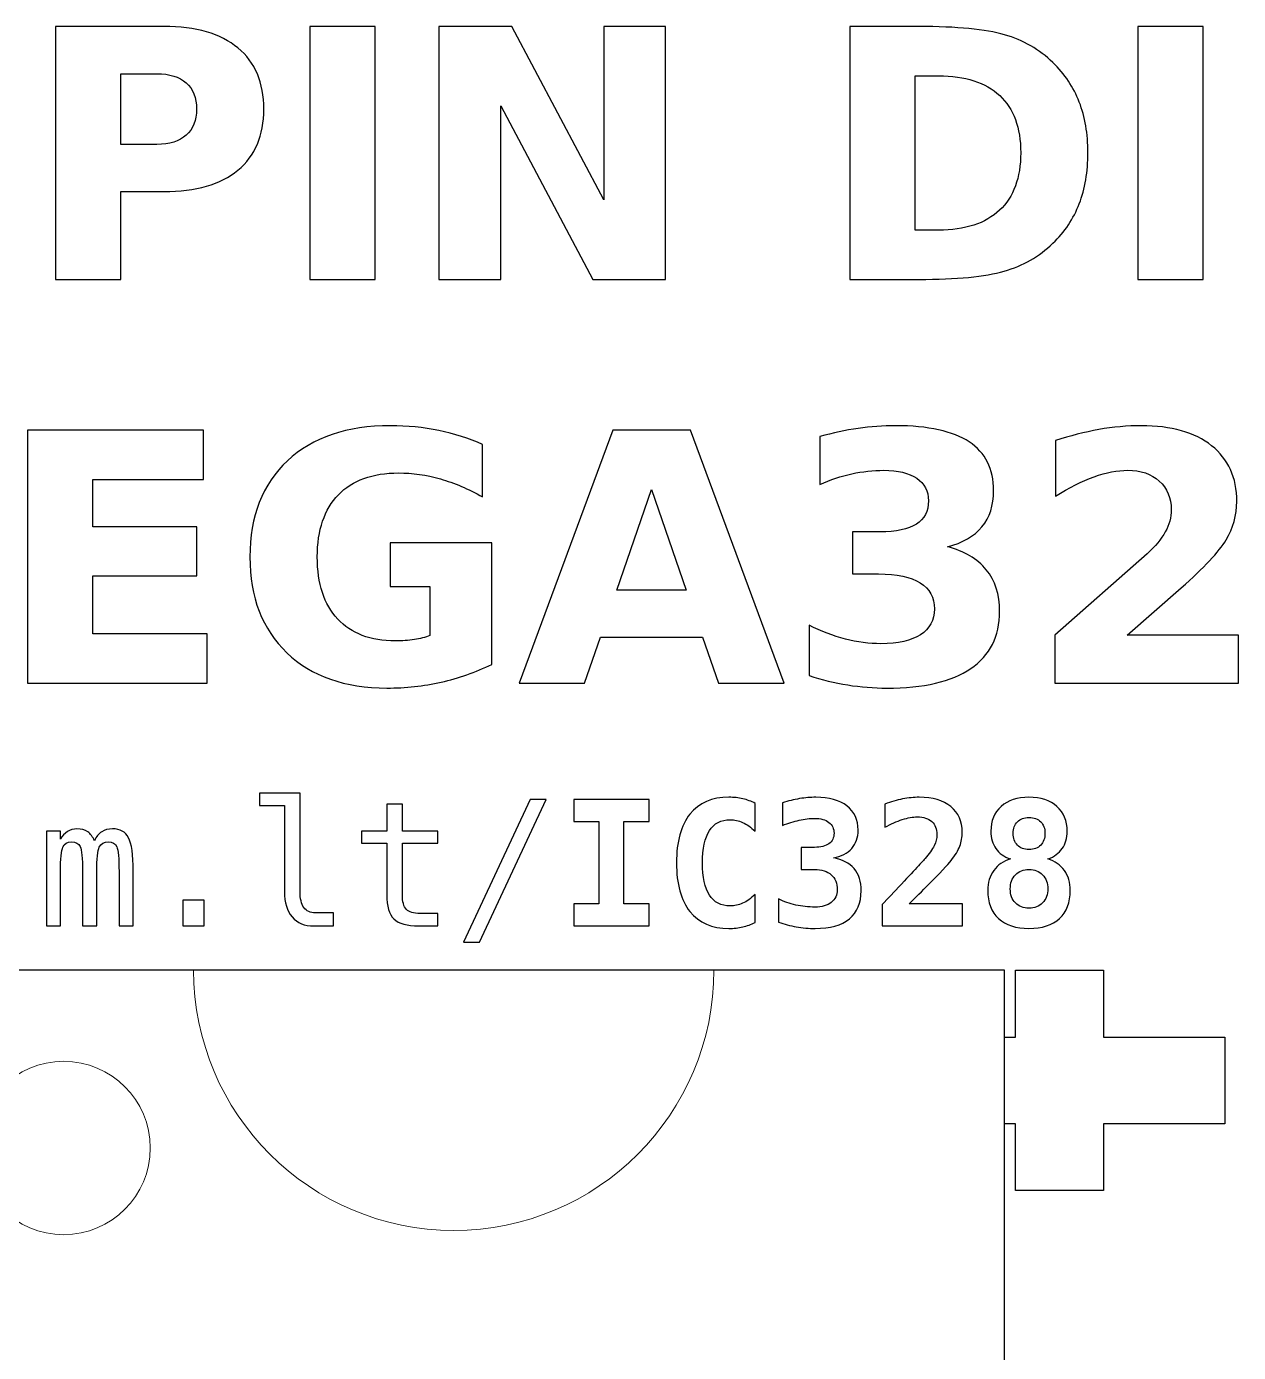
# Model space of a CAD drawing. Header units: centimetres. Extents: x -12.19 to -8.67, y -16.58 to -12.59.
# Drawn here: x -10.746 to -10.048, y -13.356 to -12.591 of the extents above; entities that cross this region are included whole.
import ezdxf

# ---------------------------------------------------------------- set-up
doc = ezdxf.new("R2010")
doc.units = ezdxf.units.CM
doc.header["$MEASUREMENT"] = 0
doc.layers.add('Layer 1', color=7, linetype='Continuous')

msp = doc.modelspace()

# ---------------------------------------------------------------- linework, layer by layer
at = {"layer": 'Layer 1', "color": 250, "lineweight": 9}
msp.add_ellipse((-10.725, -13.2379), major_axis=(0.05, 0), ratio=0.9998, dxfattribs=at)
at = {"layer": 'Layer 1', "color": 250}
for points, knots in [([(-10.72957, -12.59131), (-10.72957, -12.59131), (-10.66717, -12.59131), (-10.66717, -12.59131), (-10.66717, -12.59131), (-10.64861, -12.59131), (-10.63437, -12.59544), (-10.62444, -12.60368), (-10.62444, -12.60368), (-10.61451, -12.61191), (-10.60954, -12.62364), (-10.60954, -12.63888), (-10.60954, -12.63888), (-10.60954, -12.65414), (-10.61451, -12.66591), (-10.62444, -12.67414), (-10.62444, -12.67414), (-10.63437, -12.68238), (-10.64861, -12.68651), (-10.66717, -12.68651), (-10.66717, -12.68651), (-10.66717, -12.68651), (-10.69197, -12.68651), (-10.69197, -12.68651), (-10.69197, -12.68651), (-10.69197, -12.68651), (-10.69197, -12.73711), (-10.69197, -12.73711), (-10.69197, -12.73711), (-10.69197, -12.73711), (-10.72957, -12.73711), (-10.72957, -12.73711), (-10.72957, -12.73711), (-10.72957, -12.73711), (-10.72957, -12.59131), (-10.72957, -12.59131)], [0, 0, 0, 0, 0.111111, 0.111111, 0.111111, 0.111111, 0.222222, 0.222222, 0.222222, 0.222222, 0.333333, 0.333333, 0.333333, 0.333333, 0.444444, 0.444444, 0.444444, 0.444444, 0.555556, 0.555556, 0.555556, 0.555556, 0.666667, 0.666667, 0.666667, 0.666667, 0.777778, 0.777778, 0.777778, 0.777778, 0.888889, 0.888889, 0.888889, 0.888889, 1, 1, 1, 1]), ([(-10.583, -12.59131), (-10.583, -12.59131), (-10.5454, -12.59131), (-10.5454, -12.59131), (-10.5454, -12.59131), (-10.5454, -12.59131), (-10.5454, -12.73711), (-10.5454, -12.73711), (-10.5454, -12.73711), (-10.5454, -12.73711), (-10.583, -12.73711), (-10.583, -12.73711), (-10.583, -12.73711), (-10.583, -12.73711), (-10.583, -12.59131), (-10.583, -12.59131)], [0, 0, 0, 0, 0.25, 0.25, 0.25, 0.25, 0.5, 0.5, 0.5, 0.5, 0.75, 0.75, 0.75, 0.75, 1, 1, 1, 1]), ([(-10.5086, -12.59131), (-10.5086, -12.59131), (-10.4666, -12.59131), (-10.4666, -12.59131), (-10.4666, -12.59131), (-10.4666, -12.59131), (-10.41357, -12.69131), (-10.41357, -12.69131), (-10.41357, -12.69131), (-10.41357, -12.69131), (-10.41357, -12.59131), (-10.41357, -12.59131), (-10.41357, -12.59131), (-10.41357, -12.59131), (-10.37794, -12.59131), (-10.37794, -12.59131), (-10.37794, -12.59131), (-10.37794, -12.59131), (-10.37794, -12.73711), (-10.37794, -12.73711), (-10.37794, -12.73711), (-10.37794, -12.73711), (-10.41994, -12.73711), (-10.41994, -12.73711), (-10.41994, -12.73711), (-10.41994, -12.73711), (-10.47297, -12.63711), (-10.47297, -12.63711), (-10.47297, -12.63711), (-10.47297, -12.63711), (-10.47297, -12.73711), (-10.47297, -12.73711), (-10.47297, -12.73711), (-10.47297, -12.73711), (-10.5086, -12.73711), (-10.5086, -12.73711), (-10.5086, -12.73711), (-10.5086, -12.73711), (-10.5086, -12.59131), (-10.5086, -12.59131)], [0, 0, 0, 0, 0.1, 0.1, 0.1, 0.1, 0.2, 0.2, 0.2, 0.2, 0.3, 0.3, 0.3, 0.3, 0.4, 0.4, 0.4, 0.4, 0.5, 0.5, 0.5, 0.5, 0.6, 0.6, 0.6, 0.6, 0.7, 0.7, 0.7, 0.7, 0.8, 0.8, 0.8, 0.8, 0.9, 0.9, 0.9, 0.9, 1, 1, 1, 1]), ([(-10.2716, -12.59131), (-10.2716, -12.59131), (-10.23194, -12.59131), (-10.23194, -12.59131), (-10.23194, -12.59131), (-10.2098, -12.59131), (-10.19334, -12.59288), (-10.1825, -12.59604), (-10.1825, -12.59604), (-10.17167, -12.59921), (-10.16237, -12.60454), (-10.1546, -12.61211), (-10.1546, -12.61211), (-10.14777, -12.61868), (-10.1427, -12.62628), (-10.13937, -12.63488), (-10.13937, -12.63488), (-10.13607, -12.64344), (-10.1344, -12.65318), (-10.1344, -12.66408), (-10.1344, -12.66408), (-10.1344, -12.67508), (-10.13607, -12.68488), (-10.13937, -12.69351), (-10.13937, -12.69351), (-10.1427, -12.70214), (-10.14777, -12.70974), (-10.1546, -12.71631), (-10.1546, -12.71631), (-10.16244, -12.72388), (-10.1718, -12.72921), (-10.18274, -12.73238), (-10.18274, -12.73238), (-10.19367, -12.73554), (-10.21007, -12.73711), (-10.23194, -12.73711), (-10.23194, -12.73711), (-10.23194, -12.73711), (-10.2716, -12.73711), (-10.2716, -12.73711), (-10.2716, -12.73711), (-10.2716, -12.73711), (-10.2716, -12.59131), (-10.2716, -12.59131)], [0, 0, 0, 0, 0.090909, 0.090909, 0.090909, 0.090909, 0.181818, 0.181818, 0.181818, 0.181818, 0.272727, 0.272727, 0.272727, 0.272727, 0.363636, 0.363636, 0.363636, 0.363636, 0.454545, 0.454545, 0.454545, 0.454545, 0.545455, 0.545455, 0.545455, 0.545455, 0.636364, 0.636364, 0.636364, 0.636364, 0.727273, 0.727273, 0.727273, 0.727273, 0.818182, 0.818182, 0.818182, 0.818182, 0.909091, 0.909091, 0.909091, 0.909091, 1, 1, 1, 1]), ([(-10.1056, -12.59131), (-10.1056, -12.59131), (-10.068, -12.59131), (-10.068, -12.59131), (-10.068, -12.59131), (-10.068, -12.59131), (-10.068, -12.73711), (-10.068, -12.73711), (-10.068, -12.73711), (-10.068, -12.73711), (-10.1056, -12.73711), (-10.1056, -12.73711), (-10.1056, -12.73711), (-10.1056, -12.73711), (-10.1056, -12.59131), (-10.1056, -12.59131)], [0, 0, 0, 0, 0.25, 0.25, 0.25, 0.25, 0.5, 0.5, 0.5, 0.5, 0.75, 0.75, 0.75, 0.75, 1, 1, 1, 1]), ([(-10.69197, -12.61854), (-10.69197, -12.61854), (-10.69197, -12.65928), (-10.69197, -12.65928), (-10.69197, -12.65928), (-10.69197, -12.65928), (-10.67117, -12.65928), (-10.67117, -12.65928), (-10.67117, -12.65928), (-10.66387, -12.65928), (-10.65824, -12.65751), (-10.65427, -12.65394), (-10.65427, -12.65394), (-10.65031, -12.65041), (-10.64831, -12.64538), (-10.64831, -12.63888), (-10.64831, -12.63888), (-10.64831, -12.63234), (-10.65031, -12.62734), (-10.65427, -12.62381), (-10.65427, -12.62381), (-10.65824, -12.62031), (-10.66387, -12.61854), (-10.67117, -12.61854), (-10.67117, -12.61854), (-10.67117, -12.61854), (-10.69197, -12.61854), (-10.69197, -12.61854)], [0, 0, 0, 0, 0.142857, 0.142857, 0.142857, 0.142857, 0.285714, 0.285714, 0.285714, 0.285714, 0.428571, 0.428571, 0.428571, 0.428571, 0.571429, 0.571429, 0.571429, 0.571429, 0.714286, 0.714286, 0.714286, 0.714286, 0.857143, 0.857143, 0.857143, 0.857143, 1, 1, 1, 1]), ([(-10.234, -12.61974), (-10.234, -12.61974), (-10.234, -12.70868), (-10.234, -12.70868), (-10.234, -12.70868), (-10.234, -12.70868), (-10.22054, -12.70868), (-10.22054, -12.70868), (-10.22054, -12.70868), (-10.20517, -12.70868), (-10.19344, -12.70488), (-10.18534, -12.69724), (-10.18534, -12.69724), (-10.17724, -12.68964), (-10.17317, -12.67858), (-10.17317, -12.66408), (-10.17317, -12.66408), (-10.17317, -12.64961), (-10.1772, -12.63861), (-10.18527, -12.63108), (-10.18527, -12.63108), (-10.19334, -12.62351), (-10.2051, -12.61974), (-10.22054, -12.61974), (-10.22054, -12.61974), (-10.22054, -12.61974), (-10.234, -12.61974), (-10.234, -12.61974)], [0, 0, 0, 0, 0.142857, 0.142857, 0.142857, 0.142857, 0.285714, 0.285714, 0.285714, 0.285714, 0.428571, 0.428571, 0.428571, 0.428571, 0.571429, 0.571429, 0.571429, 0.571429, 0.714286, 0.714286, 0.714286, 0.714286, 0.857143, 0.857143, 0.857143, 0.857143, 1, 1, 1, 1]), ([(-10.74579, -12.82411), (-10.74579, -12.82411), (-10.64433, -12.82411), (-10.64433, -12.82411), (-10.64433, -12.82411), (-10.64433, -12.82411), (-10.64433, -12.85254), (-10.64433, -12.85254), (-10.64433, -12.85254), (-10.64433, -12.85254), (-10.70819, -12.85254), (-10.70819, -12.85254), (-10.70819, -12.85254), (-10.70819, -12.85254), (-10.70819, -12.87968), (-10.70819, -12.87968), (-10.70819, -12.87968), (-10.70819, -12.87968), (-10.64816, -12.87968), (-10.64816, -12.87968), (-10.64816, -12.87968), (-10.64816, -12.87968), (-10.64816, -12.90811), (-10.64816, -12.90811), (-10.64816, -12.90811), (-10.64816, -12.90811), (-10.70819, -12.90811), (-10.70819, -12.90811), (-10.70819, -12.90811), (-10.70819, -12.90811), (-10.70819, -12.94148), (-10.70819, -12.94148), (-10.70819, -12.94148), (-10.70819, -12.94148), (-10.64219, -12.94148), (-10.64219, -12.94148), (-10.64219, -12.94148), (-10.64219, -12.94148), (-10.64219, -12.96991), (-10.64219, -12.96991), (-10.64219, -12.96991), (-10.64219, -12.96991), (-10.74579, -12.96991), (-10.74579, -12.96991), (-10.74579, -12.96991), (-10.74579, -12.96991), (-10.74579, -12.82411), (-10.74579, -12.82411)], [0, 0, 0, 0, 0.083333, 0.083333, 0.083333, 0.083333, 0.166667, 0.166667, 0.166667, 0.166667, 0.25, 0.25, 0.25, 0.25, 0.333333, 0.333333, 0.333333, 0.333333, 0.416667, 0.416667, 0.416667, 0.416667, 0.5, 0.5, 0.5, 0.5, 0.583333, 0.583333, 0.583333, 0.583333, 0.666667, 0.666667, 0.666667, 0.666667, 0.75, 0.75, 0.75, 0.75, 0.833333, 0.833333, 0.833333, 0.833333, 0.916667, 0.916667, 0.916667, 0.916667, 1, 1, 1, 1]), ([(-10.4781, -12.95908), (-10.48746, -12.96364), (-10.4972, -12.96704), (-10.5073, -12.96934), (-10.5073, -12.96934), (-10.5174, -12.97161), (-10.5278, -12.97274), (-10.53856, -12.97274), (-10.53856, -12.97274), (-10.56283, -12.97274), (-10.58206, -12.96594), (-10.59626, -12.95238), (-10.59626, -12.95238), (-10.61046, -12.93881), (-10.61756, -12.92041), (-10.61756, -12.89714), (-10.61756, -12.89714), (-10.61756, -12.87364), (-10.61033, -12.85518), (-10.5959, -12.84168), (-10.5959, -12.84168), (-10.58143, -12.82821), (-10.56163, -12.82148), (-10.5365, -12.82148), (-10.5365, -12.82148), (-10.5268, -12.82148), (-10.5175, -12.82238), (-10.5086, -12.82421), (-10.5086, -12.82421), (-10.49973, -12.82604), (-10.49133, -12.82874), (-10.48346, -12.83231), (-10.48346, -12.83231), (-10.48346, -12.83231), (-10.48346, -12.86248), (-10.48346, -12.86248), (-10.48346, -12.86248), (-10.4916, -12.85784), (-10.4997, -12.85441), (-10.50773, -12.85214), (-10.50773, -12.85214), (-10.51576, -12.84984), (-10.52383, -12.84871), (-10.5319, -12.84871), (-10.5319, -12.84871), (-10.5469, -12.84871), (-10.55843, -12.85291), (-10.56653, -12.86128), (-10.56653, -12.86128), (-10.57463, -12.86964), (-10.5787, -12.88161), (-10.5787, -12.89714), (-10.5787, -12.89714), (-10.5787, -12.91258), (-10.5748, -12.92451), (-10.56696, -12.93291), (-10.56696, -12.93291), (-10.55916, -12.94131), (-10.54806, -12.94551), (-10.53366, -12.94551), (-10.53366, -12.94551), (-10.52976, -12.94551), (-10.52613, -12.94528), (-10.52276, -12.94478), (-10.52276, -12.94478), (-10.5194, -12.94428), (-10.5164, -12.94351), (-10.51373, -12.94248), (-10.51373, -12.94248), (-10.51373, -12.94248), (-10.51373, -12.91414), (-10.51373, -12.91414), (-10.51373, -12.91414), (-10.51373, -12.91414), (-10.53666, -12.91414), (-10.53666, -12.91414), (-10.53666, -12.91414), (-10.53666, -12.91414), (-10.53666, -12.88894), (-10.53666, -12.88894), (-10.53666, -12.88894), (-10.53666, -12.88894), (-10.4781, -12.88894), (-10.4781, -12.88894), (-10.4781, -12.88894), (-10.4781, -12.88894), (-10.4781, -12.95908), (-10.4781, -12.95908)], [0, 0, 0, 0, 0.045455, 0.045455, 0.045455, 0.045455, 0.090909, 0.090909, 0.090909, 0.090909, 0.136364, 0.136364, 0.136364, 0.136364, 0.181818, 0.181818, 0.181818, 0.181818, 0.227273, 0.227273, 0.227273, 0.227273, 0.272727, 0.272727, 0.272727, 0.272727, 0.318182, 0.318182, 0.318182, 0.318182, 0.363636, 0.363636, 0.363636, 0.363636, 0.409091, 0.409091, 0.409091, 0.409091, 0.454545, 0.454545, 0.454545, 0.454545, 0.5, 0.5, 0.5, 0.5, 0.545455, 0.545455, 0.545455, 0.545455, 0.590909, 0.590909, 0.590909, 0.590909, 0.636364, 0.636364, 0.636364, 0.636364, 0.681818, 0.681818, 0.681818, 0.681818, 0.727273, 0.727273, 0.727273, 0.727273, 0.772727, 0.772727, 0.772727, 0.772727, 0.818182, 0.818182, 0.818182, 0.818182, 0.863636, 0.863636, 0.863636, 0.863636, 0.909091, 0.909091, 0.909091, 0.909091, 0.954545, 0.954545, 0.954545, 0.954545, 1, 1, 1, 1]), ([(-10.35653, -12.94338), (-10.35653, -12.94338), (-10.41533, -12.94338), (-10.41533, -12.94338), (-10.41533, -12.94338), (-10.41533, -12.94338), (-10.42459, -12.96991), (-10.42459, -12.96991), (-10.42459, -12.96991), (-10.42459, -12.96991), (-10.46239, -12.96991), (-10.46239, -12.96991), (-10.46239, -12.96991), (-10.46239, -12.96991), (-10.40839, -12.82411), (-10.40839, -12.82411), (-10.40839, -12.82411), (-10.40839, -12.82411), (-10.36356, -12.82411), (-10.36356, -12.82411), (-10.36356, -12.82411), (-10.36356, -12.82411), (-10.30956, -12.96991), (-10.30956, -12.96991), (-10.30956, -12.96991), (-10.30956, -12.96991), (-10.34736, -12.96991), (-10.34736, -12.96991), (-10.34736, -12.96991), (-10.34736, -12.96991), (-10.35653, -12.94338), (-10.35653, -12.94338)], [0, 0, 0, 0, 0.125, 0.125, 0.125, 0.125, 0.25, 0.25, 0.25, 0.25, 0.375, 0.375, 0.375, 0.375, 0.5, 0.5, 0.5, 0.5, 0.625, 0.625, 0.625, 0.625, 0.75, 0.75, 0.75, 0.75, 0.875, 0.875, 0.875, 0.875, 1, 1, 1, 1]), ([(-10.21539, -12.89128), (-10.20559, -12.89381), (-10.19809, -12.89824), (-10.19299, -12.90451), (-10.19299, -12.90451), (-10.18789, -12.91081), (-10.18533, -12.91878), (-10.18533, -12.92848), (-10.18533, -12.92848), (-10.18533, -12.94294), (-10.19086, -12.95394), (-10.20193, -12.96148), (-10.20193, -12.96148), (-10.21299, -12.96898), (-10.22913, -12.97274), (-10.25036, -12.97274), (-10.25036, -12.97274), (-10.25786, -12.97274), (-10.26536, -12.97214), (-10.27289, -12.97094), (-10.27289, -12.97094), (-10.28039, -12.96974), (-10.28783, -12.96791), (-10.29519, -12.96551), (-10.29519, -12.96551), (-10.29519, -12.96551), (-10.29519, -12.93651), (-10.29519, -12.93651), (-10.29519, -12.93651), (-10.28816, -12.94001), (-10.28119, -12.94268), (-10.27426, -12.94448), (-10.27426, -12.94448), (-10.26733, -12.94624), (-10.26049, -12.94714), (-10.25379, -12.94714), (-10.25379, -12.94714), (-10.24383, -12.94714), (-10.23619, -12.94541), (-10.23089, -12.94198), (-10.23089, -12.94198), (-10.22559, -12.93851), (-10.22293, -12.93358), (-10.22293, -12.92711), (-10.22293, -12.92711), (-10.22293, -12.92048), (-10.22566, -12.91544), (-10.23109, -12.91204), (-10.23109, -12.91204), (-10.23653, -12.90861), (-10.24456, -12.90691), (-10.25516, -12.90691), (-10.25516, -12.90691), (-10.25516, -12.90691), (-10.27019, -12.90691), (-10.27019, -12.90691), (-10.27019, -12.90691), (-10.27019, -12.90691), (-10.27019, -12.88268), (-10.27019, -12.88268), (-10.27019, -12.88268), (-10.27019, -12.88268), (-10.25439, -12.88268), (-10.25439, -12.88268), (-10.25439, -12.88268), (-10.24493, -12.88268), (-10.23793, -12.88121), (-10.23329, -12.87824), (-10.23329, -12.87824), (-10.22866, -12.87528), (-10.22636, -12.87078), (-10.22636, -12.86474), (-10.22636, -12.86474), (-10.22636, -12.85914), (-10.22859, -12.85481), (-10.23309, -12.85178), (-10.23309, -12.85178), (-10.23759, -12.84871), (-10.24393, -12.84718), (-10.25213, -12.84718), (-10.25213, -12.84718), (-10.25819, -12.84718), (-10.26429, -12.84784), (-10.27049, -12.84921), (-10.27049, -12.84921), (-10.27666, -12.85058), (-10.28279, -12.85261), (-10.28893, -12.85528), (-10.28893, -12.85528), (-10.28893, -12.85528), (-10.28893, -12.82774), (-10.28893, -12.82774), (-10.28893, -12.82774), (-10.28149, -12.82564), (-10.27416, -12.82408), (-10.26686, -12.82304), (-10.26686, -12.82304), (-10.25956, -12.82201), (-10.25243, -12.82148), (-10.24539, -12.82148), (-10.24539, -12.82148), (-10.22646, -12.82148), (-10.21226, -12.82458), (-10.20286, -12.83081), (-10.20286, -12.83081), (-10.19346, -12.83701), (-10.18876, -12.84638), (-10.18876, -12.85888), (-10.18876, -12.85888), (-10.18876, -12.86738), (-10.19099, -12.87438), (-10.19549, -12.87981), (-10.19549, -12.87981), (-10.19999, -12.88524), (-10.20663, -12.88908), (-10.21539, -12.89128)], [0, 0, 0, 0, 0.034483, 0.034483, 0.034483, 0.034483, 0.068966, 0.068966, 0.068966, 0.068966, 0.103448, 0.103448, 0.103448, 0.103448, 0.137931, 0.137931, 0.137931, 0.137931, 0.172414, 0.172414, 0.172414, 0.172414, 0.206897, 0.206897, 0.206897, 0.206897, 0.241379, 0.241379, 0.241379, 0.241379, 0.275862, 0.275862, 0.275862, 0.275862, 0.310345, 0.310345, 0.310345, 0.310345, 0.344828, 0.344828, 0.344828, 0.344828, 0.37931, 0.37931, 0.37931, 0.37931, 0.413793, 0.413793, 0.413793, 0.413793, 0.448276, 0.448276, 0.448276, 0.448276, 0.482759, 0.482759, 0.482759, 0.482759, 0.517241, 0.517241, 0.517241, 0.517241, 0.551724, 0.551724, 0.551724, 0.551724, 0.586207, 0.586207, 0.586207, 0.586207, 0.62069, 0.62069, 0.62069, 0.62069, 0.655172, 0.655172, 0.655172, 0.655172, 0.689655, 0.689655, 0.689655, 0.689655, 0.724138, 0.724138, 0.724138, 0.724138, 0.758621, 0.758621, 0.758621, 0.758621, 0.793103, 0.793103, 0.793103, 0.793103, 0.827586, 0.827586, 0.827586, 0.827586, 0.862069, 0.862069, 0.862069, 0.862069, 0.896552, 0.896552, 0.896552, 0.896552, 0.931034, 0.931034, 0.931034, 0.931034, 0.965517, 0.965517, 0.965517, 0.965517, 1, 1, 1, 1]), ([(-10.11176, -12.94228), (-10.11176, -12.94228), (-10.04759, -12.94228), (-10.04759, -12.94228), (-10.04759, -12.94228), (-10.04759, -12.94228), (-10.04759, -12.96991), (-10.04759, -12.96991), (-10.04759, -12.96991), (-10.04759, -12.96991), (-10.15356, -12.96991), (-10.15356, -12.96991), (-10.15356, -12.96991), (-10.15356, -12.96991), (-10.15356, -12.94228), (-10.15356, -12.94228), (-10.15356, -12.94228), (-10.15356, -12.94228), (-10.10032, -12.89531), (-10.10032, -12.89531), (-10.10032, -12.89531), (-10.09556, -12.89101), (-10.09206, -12.88681), (-10.08979, -12.88271), (-10.08979, -12.88271), (-10.08749, -12.87861), (-10.08636, -12.87434), (-10.08636, -12.86991), (-10.08636, -12.86991), (-10.08636, -12.86308), (-10.08866, -12.85758), (-10.09326, -12.85341), (-10.09326, -12.85341), (-10.09782, -12.84924), (-10.10392, -12.84718), (-10.11156, -12.84718), (-10.11156, -12.84718), (-10.11742, -12.84718), (-10.12382, -12.84844), (-10.13079, -12.85094), (-10.13079, -12.85094), (-10.13776, -12.85344), (-10.14522, -12.85718), (-10.15316, -12.86211), (-10.15316, -12.86211), (-10.15316, -12.86211), (-10.15316, -12.83008), (-10.15316, -12.83008), (-10.15316, -12.83008), (-10.14469, -12.82728), (-10.13632, -12.82514), (-10.12806, -12.82368), (-10.12806, -12.82368), (-10.11979, -12.82221), (-10.11169, -12.82148), (-10.10372, -12.82148), (-10.10372, -12.82148), (-10.08629, -12.82148), (-10.07272, -12.82531), (-10.06306, -12.83301), (-10.06306, -12.83301), (-10.05339, -12.84068), (-10.04856, -12.85138), (-10.04856, -12.86514), (-10.04856, -12.86514), (-10.04856, -12.87308), (-10.05062, -12.88048), (-10.05472, -12.88734), (-10.05472, -12.88734), (-10.05882, -12.89421), (-10.06746, -12.90341), (-10.08059, -12.91494), (-10.08059, -12.91494), (-10.08059, -12.91494), (-10.11176, -12.94228), (-10.11176, -12.94228)], [0, 0, 0, 0, 0.052632, 0.052632, 0.052632, 0.052632, 0.105263, 0.105263, 0.105263, 0.105263, 0.157895, 0.157895, 0.157895, 0.157895, 0.210526, 0.210526, 0.210526, 0.210526, 0.263158, 0.263158, 0.263158, 0.263158, 0.315789, 0.315789, 0.315789, 0.315789, 0.368421, 0.368421, 0.368421, 0.368421, 0.421053, 0.421053, 0.421053, 0.421053, 0.473684, 0.473684, 0.473684, 0.473684, 0.526316, 0.526316, 0.526316, 0.526316, 0.578947, 0.578947, 0.578947, 0.578947, 0.631579, 0.631579, 0.631579, 0.631579, 0.684211, 0.684211, 0.684211, 0.684211, 0.736842, 0.736842, 0.736842, 0.736842, 0.789474, 0.789474, 0.789474, 0.789474, 0.842105, 0.842105, 0.842105, 0.842105, 0.894737, 0.894737, 0.894737, 0.894737, 0.947368, 0.947368, 0.947368, 0.947368, 1, 1, 1, 1]), ([(-10.40596, -12.91631), (-10.40596, -12.91631), (-10.36599, -12.91631), (-10.36599, -12.91631), (-10.36599, -12.91631), (-10.36599, -12.91631), (-10.38593, -12.85831), (-10.38593, -12.85831), (-10.38593, -12.85831), (-10.38593, -12.85831), (-10.40596, -12.91631), (-10.40596, -12.91631)], [0, 0, 0, 0, 0.333333, 0.333333, 0.333333, 0.333333, 0.666667, 0.666667, 0.666667, 0.666667, 1, 1, 1, 1]), ([(-10.58865, -13.09008), (-10.58865, -13.09412), (-10.58792, -13.09715), (-10.58643, -13.0992), (-10.58643, -13.0992), (-10.58495, -13.10125), (-10.58277, -13.10228), (-10.57987, -13.10228), (-10.57987, -13.10228), (-10.57987, -13.10228), (-10.56937, -13.10228), (-10.56937, -13.10228), (-10.56937, -13.10228), (-10.56937, -13.10228), (-10.56937, -13.1099), (-10.56937, -13.1099), (-10.56937, -13.1099), (-10.56937, -13.1099), (-10.58073, -13.1099), (-10.58073, -13.1099), (-10.58073, -13.1099), (-10.58612, -13.1099), (-10.59027, -13.10817), (-10.59322, -13.10472), (-10.59322, -13.10472), (-10.59617, -13.10127), (-10.59763, -13.09638), (-10.59763, -13.09008), (-10.59763, -13.09008), (-10.59763, -13.09008), (-10.59763, -13.04042), (-10.59763, -13.04042), (-10.59763, -13.04042), (-10.59763, -13.04042), (-10.61203, -13.04042), (-10.61203, -13.04042), (-10.61203, -13.04042), (-10.61203, -13.04042), (-10.61203, -13.03338), (-10.61203, -13.03338), (-10.61203, -13.03338), (-10.61203, -13.03338), (-10.58865, -13.03338), (-10.58865, -13.03338), (-10.58865, -13.03338), (-10.58865, -13.03338), (-10.58865, -13.09008), (-10.58865, -13.09008)], [0, 0, 0, 0, 0.083333, 0.083333, 0.083333, 0.083333, 0.166667, 0.166667, 0.166667, 0.166667, 0.25, 0.25, 0.25, 0.25, 0.333333, 0.333333, 0.333333, 0.333333, 0.416667, 0.416667, 0.416667, 0.416667, 0.5, 0.5, 0.5, 0.5, 0.583333, 0.583333, 0.583333, 0.583333, 0.666667, 0.666667, 0.666667, 0.666667, 0.75, 0.75, 0.75, 0.75, 0.833333, 0.833333, 0.833333, 0.833333, 0.916667, 0.916667, 0.916667, 0.916667, 1, 1, 1, 1]), ([(-10.52967, -13.03968), (-10.52967, -13.03968), (-10.52967, -13.05522), (-10.52967, -13.05522), (-10.52967, -13.05522), (-10.52967, -13.05522), (-10.50925, -13.05522), (-10.50925, -13.05522), (-10.50925, -13.05522), (-10.50925, -13.05522), (-10.50925, -13.0622), (-10.50925, -13.0622), (-10.50925, -13.0622), (-10.50925, -13.0622), (-10.52967, -13.0622), (-10.52967, -13.0622), (-10.52967, -13.0622), (-10.52967, -13.0622), (-10.52967, -13.09188), (-10.52967, -13.09188), (-10.52967, -13.09188), (-10.52967, -13.09592), (-10.5289, -13.09873), (-10.52737, -13.10032), (-10.52737, -13.10032), (-10.52583, -13.10192), (-10.52317, -13.10272), (-10.51937, -13.10272), (-10.51937, -13.10272), (-10.51937, -13.10272), (-10.50925, -13.10272), (-10.50925, -13.10272), (-10.50925, -13.10272), (-10.50925, -13.10272), (-10.50925, -13.1099), (-10.50925, -13.1099), (-10.50925, -13.1099), (-10.50925, -13.1099), (-10.52023, -13.1099), (-10.52023, -13.1099), (-10.52023, -13.1099), (-10.52698, -13.1099), (-10.53173, -13.10855), (-10.5345, -13.10585), (-10.5345, -13.10585), (-10.53727, -13.10315), (-10.53865, -13.09848), (-10.53865, -13.09188), (-10.53865, -13.09188), (-10.53865, -13.09188), (-10.53865, -13.0622), (-10.53865, -13.0622), (-10.53865, -13.0622), (-10.53865, -13.0622), (-10.55325, -13.0622), (-10.55325, -13.0622), (-10.55325, -13.0622), (-10.55325, -13.0622), (-10.55325, -13.05522), (-10.55325, -13.05522), (-10.55325, -13.05522), (-10.55325, -13.05522), (-10.53865, -13.05522), (-10.53865, -13.05522), (-10.53865, -13.05522), (-10.53865, -13.05522), (-10.53865, -13.03968), (-10.53865, -13.03968), (-10.53865, -13.03968), (-10.53865, -13.03968), (-10.52967, -13.03968), (-10.52967, -13.03968)], [0, 0, 0, 0, 0.055556, 0.055556, 0.055556, 0.055556, 0.111111, 0.111111, 0.111111, 0.111111, 0.166667, 0.166667, 0.166667, 0.166667, 0.222222, 0.222222, 0.222222, 0.222222, 0.277778, 0.277778, 0.277778, 0.277778, 0.333333, 0.333333, 0.333333, 0.333333, 0.388889, 0.388889, 0.388889, 0.388889, 0.444444, 0.444444, 0.444444, 0.444444, 0.5, 0.5, 0.5, 0.5, 0.555556, 0.555556, 0.555556, 0.555556, 0.611111, 0.611111, 0.611111, 0.611111, 0.666667, 0.666667, 0.666667, 0.666667, 0.722222, 0.722222, 0.722222, 0.722222, 0.777778, 0.777778, 0.777778, 0.777778, 0.833333, 0.833333, 0.833333, 0.833333, 0.888889, 0.888889, 0.888889, 0.888889, 0.944444, 0.944444, 0.944444, 0.944444, 1, 1, 1, 1]), ([(-10.45603, -13.037), (-10.45603, -13.037), (-10.44675, -13.037), (-10.44675, -13.037), (-10.44675, -13.037), (-10.44675, -13.037), (-10.48513, -13.11918), (-10.48513, -13.11918), (-10.48513, -13.11918), (-10.48513, -13.11918), (-10.49447, -13.11918), (-10.49447, -13.11918), (-10.49447, -13.11918), (-10.49447, -13.11918), (-10.45603, -13.037), (-10.45603, -13.037)], [0, 0, 0, 0, 0.25, 0.25, 0.25, 0.25, 0.5, 0.5, 0.5, 0.5, 0.75, 0.75, 0.75, 0.75, 1, 1, 1, 1]), ([(-10.43085, -13.0497), (-10.43085, -13.0497), (-10.43085, -13.037), (-10.43085, -13.037), (-10.43085, -13.037), (-10.43085, -13.037), (-10.38745, -13.037), (-10.38745, -13.037), (-10.38745, -13.037), (-10.38745, -13.037), (-10.38745, -13.0497), (-10.38745, -13.0497), (-10.38745, -13.0497), (-10.38745, -13.0497), (-10.40195, -13.0497), (-10.40195, -13.0497), (-10.40195, -13.0497), (-10.40195, -13.0497), (-10.40195, -13.0972), (-10.40195, -13.0972), (-10.40195, -13.0972), (-10.40195, -13.0972), (-10.38745, -13.0972), (-10.38745, -13.0972), (-10.38745, -13.0972), (-10.38745, -13.0972), (-10.38745, -13.1099), (-10.38745, -13.1099), (-10.38745, -13.1099), (-10.38745, -13.1099), (-10.43085, -13.1099), (-10.43085, -13.1099), (-10.43085, -13.1099), (-10.43085, -13.1099), (-10.43085, -13.0972), (-10.43085, -13.0972), (-10.43085, -13.0972), (-10.43085, -13.0972), (-10.41635, -13.0972), (-10.41635, -13.0972), (-10.41635, -13.0972), (-10.41635, -13.0972), (-10.41635, -13.0497), (-10.41635, -13.0497), (-10.41635, -13.0497), (-10.41635, -13.0497), (-10.43085, -13.0497), (-10.43085, -13.0497)], [0, 0, 0, 0, 0.083333, 0.083333, 0.083333, 0.083333, 0.166667, 0.166667, 0.166667, 0.166667, 0.25, 0.25, 0.25, 0.25, 0.333333, 0.333333, 0.333333, 0.333333, 0.416667, 0.416667, 0.416667, 0.416667, 0.5, 0.5, 0.5, 0.5, 0.583333, 0.583333, 0.583333, 0.583333, 0.666667, 0.666667, 0.666667, 0.666667, 0.75, 0.75, 0.75, 0.75, 0.833333, 0.833333, 0.833333, 0.833333, 0.916667, 0.916667, 0.916667, 0.916667, 1, 1, 1, 1]), ([(-10.32627, -13.1078), (-10.32855, -13.10897), (-10.33093, -13.10985), (-10.33345, -13.11043), (-10.33345, -13.11043), (-10.33595, -13.11102), (-10.33858, -13.11132), (-10.34135, -13.11132), (-10.34135, -13.11132), (-10.35118, -13.11132), (-10.3587, -13.10808), (-10.36387, -13.1016), (-10.36387, -13.1016), (-10.36905, -13.09512), (-10.37163, -13.08577), (-10.37163, -13.07352), (-10.37163, -13.07352), (-10.37163, -13.06125), (-10.36905, -13.05188), (-10.36387, -13.0454), (-10.36387, -13.0454), (-10.3587, -13.03892), (-10.35118, -13.03568), (-10.34135, -13.03568), (-10.34135, -13.03568), (-10.33858, -13.03568), (-10.33593, -13.03598), (-10.3334, -13.03657), (-10.3334, -13.03657), (-10.33085, -13.03715), (-10.32848, -13.03803), (-10.32627, -13.0392), (-10.32627, -13.0392), (-10.32627, -13.0392), (-10.32627, -13.05522), (-10.32627, -13.05522), (-10.32627, -13.05522), (-10.32873, -13.05293), (-10.33115, -13.05127), (-10.33347, -13.0502), (-10.33347, -13.0502), (-10.3358, -13.04915), (-10.3382, -13.04862), (-10.34068, -13.04862), (-10.34068, -13.04862), (-10.34595, -13.04862), (-10.34993, -13.05072), (-10.35262, -13.0549), (-10.35262, -13.0549), (-10.3553, -13.05908), (-10.35665, -13.06528), (-10.35665, -13.07352), (-10.35665, -13.07352), (-10.35665, -13.08173), (-10.3553, -13.08792), (-10.35262, -13.0921), (-10.35262, -13.0921), (-10.34993, -13.09628), (-10.34595, -13.09838), (-10.34068, -13.09838), (-10.34068, -13.09838), (-10.3382, -13.09838), (-10.3358, -13.09785), (-10.33347, -13.0968), (-10.33347, -13.0968), (-10.33115, -13.09573), (-10.32873, -13.09407), (-10.32627, -13.09178), (-10.32627, -13.09178), (-10.32627, -13.09178), (-10.32627, -13.1078), (-10.32627, -13.1078)], [0, 0, 0, 0, 0.055556, 0.055556, 0.055556, 0.055556, 0.111111, 0.111111, 0.111111, 0.111111, 0.166667, 0.166667, 0.166667, 0.166667, 0.222222, 0.222222, 0.222222, 0.222222, 0.277778, 0.277778, 0.277778, 0.277778, 0.333333, 0.333333, 0.333333, 0.333333, 0.388889, 0.388889, 0.388889, 0.388889, 0.444444, 0.444444, 0.444444, 0.444444, 0.5, 0.5, 0.5, 0.5, 0.555556, 0.555556, 0.555556, 0.555556, 0.611111, 0.611111, 0.611111, 0.611111, 0.666667, 0.666667, 0.666667, 0.666667, 0.722222, 0.722222, 0.722222, 0.722222, 0.777778, 0.777778, 0.777778, 0.777778, 0.833333, 0.833333, 0.833333, 0.833333, 0.888889, 0.888889, 0.888889, 0.888889, 0.944444, 0.944444, 0.944444, 0.944444, 1, 1, 1, 1]), ([(-10.29205, -13.07728), (-10.29205, -13.07728), (-10.29977, -13.07728), (-10.29977, -13.07728), (-10.29977, -13.07728), (-10.29977, -13.07728), (-10.29977, -13.06458), (-10.29977, -13.06458), (-10.29977, -13.06458), (-10.29977, -13.06458), (-10.29205, -13.06458), (-10.29205, -13.06458), (-10.29205, -13.06458), (-10.28848, -13.06458), (-10.2857, -13.06388), (-10.28373, -13.06247), (-10.28373, -13.06247), (-10.28177, -13.06105), (-10.28078, -13.05905), (-10.28078, -13.05648), (-10.28078, -13.05648), (-10.28078, -13.05378), (-10.28177, -13.05167), (-10.28373, -13.05015), (-10.28373, -13.05015), (-10.2857, -13.04863), (-10.28848, -13.04788), (-10.29205, -13.04788), (-10.29205, -13.04788), (-10.29478, -13.04788), (-10.29772, -13.04823), (-10.30083, -13.04892), (-10.30083, -13.04892), (-10.30397, -13.0496), (-10.3072, -13.0506), (-10.31055, -13.0519), (-10.31055, -13.0519), (-10.31055, -13.0519), (-10.31055, -13.03882), (-10.31055, -13.03882), (-10.31055, -13.03882), (-10.3072, -13.0378), (-10.3039, -13.03703), (-10.30065, -13.03648), (-10.30065, -13.03648), (-10.29738, -13.03595), (-10.29427, -13.03568), (-10.29127, -13.03568), (-10.29127, -13.03568), (-10.28358, -13.03568), (-10.2776, -13.03737), (-10.27332, -13.04072), (-10.27332, -13.04072), (-10.26902, -13.04407), (-10.26687, -13.04868), (-10.26687, -13.05458), (-10.26687, -13.05458), (-10.26687, -13.0589), (-10.2681, -13.06245), (-10.27058, -13.0652), (-10.27058, -13.0652), (-10.27305, -13.06795), (-10.27658, -13.06975), (-10.28117, -13.07058), (-10.28117, -13.07058), (-10.27597, -13.0715), (-10.27198, -13.07358), (-10.26925, -13.07682), (-10.26925, -13.07682), (-10.26652, -13.08005), (-10.26515, -13.08432), (-10.26515, -13.08958), (-10.26515, -13.08958), (-10.26515, -13.09665), (-10.26742, -13.10203), (-10.27193, -13.10575), (-10.27193, -13.10575), (-10.27647, -13.10947), (-10.28303, -13.11132), (-10.29167, -13.11132), (-10.29167, -13.11132), (-10.29533, -13.11132), (-10.29895, -13.111), (-10.30252, -13.11038), (-10.30252, -13.11038), (-10.30608, -13.10977), (-10.3095, -13.10887), (-10.31275, -13.1077), (-10.31275, -13.1077), (-10.31275, -13.1077), (-10.31275, -13.09432), (-10.31275, -13.09432), (-10.31275, -13.09432), (-10.30968, -13.09585), (-10.30638, -13.09702), (-10.30283, -13.09782), (-10.30283, -13.09782), (-10.2993, -13.09862), (-10.29557, -13.09902), (-10.29167, -13.09902), (-10.29167, -13.09902), (-10.28775, -13.09902), (-10.28467, -13.09812), (-10.28238, -13.0963), (-10.28238, -13.0963), (-10.2801, -13.0945), (-10.27897, -13.09207), (-10.27897, -13.089), (-10.27897, -13.089), (-10.27897, -13.08527), (-10.2801, -13.08237), (-10.28238, -13.08033), (-10.28238, -13.08033), (-10.28467, -13.0783), (-10.28788, -13.07728), (-10.29205, -13.07728)], [0, 0, 0, 0, 0.034483, 0.034483, 0.034483, 0.034483, 0.068966, 0.068966, 0.068966, 0.068966, 0.103448, 0.103448, 0.103448, 0.103448, 0.137931, 0.137931, 0.137931, 0.137931, 0.172414, 0.172414, 0.172414, 0.172414, 0.206897, 0.206897, 0.206897, 0.206897, 0.241379, 0.241379, 0.241379, 0.241379, 0.275862, 0.275862, 0.275862, 0.275862, 0.310345, 0.310345, 0.310345, 0.310345, 0.344828, 0.344828, 0.344828, 0.344828, 0.37931, 0.37931, 0.37931, 0.37931, 0.413793, 0.413793, 0.413793, 0.413793, 0.448276, 0.448276, 0.448276, 0.448276, 0.482759, 0.482759, 0.482759, 0.482759, 0.517241, 0.517241, 0.517241, 0.517241, 0.551724, 0.551724, 0.551724, 0.551724, 0.586207, 0.586207, 0.586207, 0.586207, 0.62069, 0.62069, 0.62069, 0.62069, 0.655172, 0.655172, 0.655172, 0.655172, 0.689655, 0.689655, 0.689655, 0.689655, 0.724138, 0.724138, 0.724138, 0.724138, 0.758621, 0.758621, 0.758621, 0.758621, 0.793103, 0.793103, 0.793103, 0.793103, 0.827586, 0.827586, 0.827586, 0.827586, 0.862069, 0.862069, 0.862069, 0.862069, 0.896552, 0.896552, 0.896552, 0.896552, 0.931034, 0.931034, 0.931034, 0.931034, 0.965517, 0.965517, 0.965517, 0.965517, 1, 1, 1, 1]), ([(-10.23747, -13.0972), (-10.23747, -13.0972), (-10.20675, -13.0972), (-10.20675, -13.0972), (-10.20675, -13.0972), (-10.20675, -13.0972), (-10.20675, -13.1099), (-10.20675, -13.1099), (-10.20675, -13.1099), (-10.20675, -13.1099), (-10.25303, -13.1099), (-10.25303, -13.1099), (-10.25303, -13.1099), (-10.25303, -13.1099), (-10.25303, -13.09758), (-10.25303, -13.09758), (-10.25303, -13.09758), (-10.25303, -13.09758), (-10.24522, -13.0893), (-10.24522, -13.0893), (-10.24522, -13.0893), (-10.23595, -13.07943), (-10.23032, -13.07337), (-10.22833, -13.07108), (-10.22833, -13.07108), (-10.2259, -13.06828), (-10.22413, -13.0658), (-10.22307, -13.06363), (-10.22307, -13.06363), (-10.22198, -13.06147), (-10.22145, -13.05933), (-10.22145, -13.05722), (-10.22145, -13.05722), (-10.22145, -13.05397), (-10.22243, -13.05145), (-10.2244, -13.04968), (-10.2244, -13.04968), (-10.22637, -13.0479), (-10.22917, -13.04702), (-10.23277, -13.04702), (-10.23277, -13.04702), (-10.23535, -13.04702), (-10.23823, -13.04753), (-10.24143, -13.04855), (-10.24143, -13.04855), (-10.24465, -13.04958), (-10.24798, -13.05107), (-10.25147, -13.05302), (-10.25147, -13.05302), (-10.25147, -13.05302), (-10.25147, -13.03958), (-10.25147, -13.03958), (-10.25147, -13.03958), (-10.24798, -13.03832), (-10.24458, -13.03735), (-10.24123, -13.03668), (-10.24123, -13.03668), (-10.2379, -13.03602), (-10.2347, -13.03568), (-10.23165, -13.03568), (-10.23165, -13.03568), (-10.22393, -13.03568), (-10.21787, -13.03748), (-10.21347, -13.04108), (-10.21347, -13.04108), (-10.20905, -13.04467), (-10.20685, -13.04958), (-10.20685, -13.0558), (-10.20685, -13.0558), (-10.20685, -13.05867), (-10.20733, -13.06135), (-10.20828, -13.06385), (-10.20828, -13.06385), (-10.20925, -13.06637), (-10.2109, -13.06915), (-10.21325, -13.0722), (-10.21325, -13.0722), (-10.21497, -13.07442), (-10.2197, -13.0794), (-10.22745, -13.08715), (-10.22745, -13.08715), (-10.23165, -13.09133), (-10.23498, -13.0947), (-10.23747, -13.0972)], [0, 0, 0, 0, 0.047619, 0.047619, 0.047619, 0.047619, 0.095238, 0.095238, 0.095238, 0.095238, 0.142857, 0.142857, 0.142857, 0.142857, 0.190476, 0.190476, 0.190476, 0.190476, 0.238095, 0.238095, 0.238095, 0.238095, 0.285714, 0.285714, 0.285714, 0.285714, 0.333333, 0.333333, 0.333333, 0.333333, 0.380952, 0.380952, 0.380952, 0.380952, 0.428571, 0.428571, 0.428571, 0.428571, 0.47619, 0.47619, 0.47619, 0.47619, 0.52381, 0.52381, 0.52381, 0.52381, 0.571429, 0.571429, 0.571429, 0.571429, 0.619048, 0.619048, 0.619048, 0.619048, 0.666667, 0.666667, 0.666667, 0.666667, 0.714286, 0.714286, 0.714286, 0.714286, 0.761905, 0.761905, 0.761905, 0.761905, 0.809524, 0.809524, 0.809524, 0.809524, 0.857143, 0.857143, 0.857143, 0.857143, 0.904762, 0.904762, 0.904762, 0.904762, 0.952381, 0.952381, 0.952381, 0.952381, 1, 1, 1, 1]), ([(-10.17907, -13.07127), (-10.18275, -13.07), (-10.18555, -13.068), (-10.18747, -13.06528), (-10.18747, -13.06528), (-10.18938, -13.06257), (-10.19035, -13.05925), (-10.19035, -13.0553), (-10.19035, -13.0553), (-10.19035, -13.04925), (-10.18838, -13.04447), (-10.18443, -13.04095), (-10.18443, -13.04095), (-10.1805, -13.03743), (-10.17515, -13.03568), (-10.16837, -13.03568), (-10.16837, -13.03568), (-10.16157, -13.03568), (-10.1562, -13.03743), (-10.15227, -13.04095), (-10.15227, -13.04095), (-10.14832, -13.04447), (-10.14635, -13.04925), (-10.14635, -13.0553), (-10.14635, -13.0553), (-10.14635, -13.05922), (-10.1473, -13.06252), (-10.14918, -13.06523), (-10.14918, -13.06523), (-10.15107, -13.06795), (-10.15382, -13.06997), (-10.15743, -13.07127), (-10.15743, -13.07127), (-10.1534, -13.0725), (-10.15025, -13.07472), (-10.14797, -13.07792), (-10.14797, -13.07792), (-10.14568, -13.0811), (-10.14455, -13.08493), (-10.14455, -13.08938), (-10.14455, -13.08938), (-10.14455, -13.09638), (-10.14662, -13.1018), (-10.15075, -13.1056), (-10.15075, -13.1056), (-10.15488, -13.10942), (-10.16077, -13.11132), (-10.16837, -13.11132), (-10.16837, -13.11132), (-10.17595, -13.11132), (-10.18182, -13.10942), (-10.18595, -13.1056), (-10.18595, -13.1056), (-10.19008, -13.1018), (-10.19215, -13.09638), (-10.19215, -13.08938), (-10.19215, -13.08938), (-10.19215, -13.0849), (-10.191, -13.08105), (-10.18868, -13.07787), (-10.18868, -13.07787), (-10.18637, -13.07467), (-10.18317, -13.07247), (-10.17907, -13.07127)], [0, 0, 0, 0, 0.0625, 0.0625, 0.0625, 0.0625, 0.125, 0.125, 0.125, 0.125, 0.1875, 0.1875, 0.1875, 0.1875, 0.25, 0.25, 0.25, 0.25, 0.3125, 0.3125, 0.3125, 0.3125, 0.375, 0.375, 0.375, 0.375, 0.4375, 0.4375, 0.4375, 0.4375, 0.5, 0.5, 0.5, 0.5, 0.5625, 0.5625, 0.5625, 0.5625, 0.625, 0.625, 0.625, 0.625, 0.6875, 0.6875, 0.6875, 0.6875, 0.75, 0.75, 0.75, 0.75, 0.8125, 0.8125, 0.8125, 0.8125, 0.875, 0.875, 0.875, 0.875, 0.9375, 0.9375, 0.9375, 0.9375, 1, 1, 1, 1]), ([(-10.17755, -13.05648), (-10.17755, -13.05933), (-10.17673, -13.06162), (-10.17508, -13.06328), (-10.17508, -13.06328), (-10.17345, -13.06497), (-10.1712, -13.0658), (-10.16837, -13.0658), (-10.16837, -13.0658), (-10.16552, -13.0658), (-10.16325, -13.06497), (-10.16162, -13.06328), (-10.16162, -13.06328), (-10.15997, -13.06162), (-10.15915, -13.05933), (-10.15915, -13.05648), (-10.15915, -13.05648), (-10.15915, -13.05365), (-10.15997, -13.05142), (-10.16162, -13.04977), (-10.16162, -13.04977), (-10.16325, -13.04812), (-10.16552, -13.0473), (-10.16837, -13.0473), (-10.16837, -13.0473), (-10.17117, -13.0473), (-10.1734, -13.04813), (-10.17507, -13.04978), (-10.17507, -13.04978), (-10.17672, -13.05145), (-10.17755, -13.05368), (-10.17755, -13.05648)], [0, 0, 0, 0, 0.125, 0.125, 0.125, 0.125, 0.25, 0.25, 0.25, 0.25, 0.375, 0.375, 0.375, 0.375, 0.5, 0.5, 0.5, 0.5, 0.625, 0.625, 0.625, 0.625, 0.75, 0.75, 0.75, 0.75, 0.875, 0.875, 0.875, 0.875, 1, 1, 1, 1]), ([(-10.70725, -13.06078), (-10.70615, -13.05843), (-10.70473, -13.0567), (-10.70302, -13.05558), (-10.70302, -13.05558), (-10.70132, -13.05447), (-10.69925, -13.0539), (-10.69685, -13.0539), (-10.69685, -13.0539), (-10.69245, -13.0539), (-10.68935, -13.0556), (-10.68755, -13.059), (-10.68755, -13.059), (-10.68573, -13.0624), (-10.68483, -13.0688), (-10.68483, -13.07822), (-10.68483, -13.07822), (-10.68483, -13.07822), (-10.68483, -13.1099), (-10.68483, -13.1099), (-10.68483, -13.1099), (-10.68483, -13.1099), (-10.69303, -13.1099), (-10.69303, -13.1099), (-10.69303, -13.1099), (-10.69303, -13.1099), (-10.69303, -13.0786), (-10.69303, -13.0786), (-10.69303, -13.0786), (-10.69303, -13.07088), (-10.69347, -13.0661), (-10.69433, -13.06422), (-10.69433, -13.06422), (-10.69518, -13.06235), (-10.69677, -13.06142), (-10.69905, -13.06142), (-10.69905, -13.06142), (-10.70165, -13.06142), (-10.70343, -13.06242), (-10.7044, -13.06442), (-10.7044, -13.06442), (-10.70535, -13.06642), (-10.70583, -13.07115), (-10.70583, -13.0786), (-10.70583, -13.0786), (-10.70583, -13.0786), (-10.70583, -13.1099), (-10.70583, -13.1099), (-10.70583, -13.1099), (-10.70583, -13.1099), (-10.71403, -13.1099), (-10.71403, -13.1099), (-10.71403, -13.1099), (-10.71403, -13.1099), (-10.71403, -13.0786), (-10.71403, -13.0786), (-10.71403, -13.0786), (-10.71403, -13.07078), (-10.7145, -13.06597), (-10.71543, -13.06415), (-10.71543, -13.06415), (-10.71635, -13.06233), (-10.71802, -13.06142), (-10.72043, -13.06142), (-10.72043, -13.06142), (-10.72282, -13.06142), (-10.72447, -13.06242), (-10.72538, -13.06442), (-10.72538, -13.06442), (-10.72632, -13.06642), (-10.72678, -13.07115), (-10.72678, -13.0786), (-10.72678, -13.0786), (-10.72678, -13.0786), (-10.72678, -13.1099), (-10.72678, -13.1099), (-10.72678, -13.1099), (-10.72678, -13.1099), (-10.73493, -13.1099), (-10.73493, -13.1099), (-10.73493, -13.1099), (-10.73493, -13.1099), (-10.73493, -13.05522), (-10.73493, -13.05522), (-10.73493, -13.05522), (-10.73493, -13.05522), (-10.72678, -13.05522), (-10.72678, -13.05522), (-10.72678, -13.05522), (-10.72678, -13.05522), (-10.72678, -13.0599), (-10.72678, -13.0599), (-10.72678, -13.0599), (-10.72572, -13.05795), (-10.72437, -13.05647), (-10.72275, -13.05543), (-10.72275, -13.05543), (-10.72115, -13.05442), (-10.71932, -13.0539), (-10.71727, -13.0539), (-10.71727, -13.0539), (-10.71478, -13.0539), (-10.71273, -13.05447), (-10.71108, -13.0556), (-10.71108, -13.0556), (-10.70943, -13.05675), (-10.70817, -13.05847), (-10.70725, -13.06078)], [0, 0, 0, 0, 0.037037, 0.037037, 0.037037, 0.037037, 0.074074, 0.074074, 0.074074, 0.074074, 0.111111, 0.111111, 0.111111, 0.111111, 0.148148, 0.148148, 0.148148, 0.148148, 0.185185, 0.185185, 0.185185, 0.185185, 0.222222, 0.222222, 0.222222, 0.222222, 0.259259, 0.259259, 0.259259, 0.259259, 0.296296, 0.296296, 0.296296, 0.296296, 0.333333, 0.333333, 0.333333, 0.333333, 0.37037, 0.37037, 0.37037, 0.37037, 0.407407, 0.407407, 0.407407, 0.407407, 0.444444, 0.444444, 0.444444, 0.444444, 0.481481, 0.481481, 0.481481, 0.481481, 0.518519, 0.518519, 0.518519, 0.518519, 0.555556, 0.555556, 0.555556, 0.555556, 0.592593, 0.592593, 0.592593, 0.592593, 0.62963, 0.62963, 0.62963, 0.62963, 0.666667, 0.666667, 0.666667, 0.666667, 0.703704, 0.703704, 0.703704, 0.703704, 0.740741, 0.740741, 0.740741, 0.740741, 0.777778, 0.777778, 0.777778, 0.777778, 0.814815, 0.814815, 0.814815, 0.814815, 0.851852, 0.851852, 0.851852, 0.851852, 0.888889, 0.888889, 0.888889, 0.888889, 0.925926, 0.925926, 0.925926, 0.925926, 0.962963, 0.962963, 0.962963, 0.962963, 1, 1, 1, 1]), ([(-10.16837, -13.07737), (-10.1716, -13.07737), (-10.1742, -13.07838), (-10.17618, -13.08042), (-10.17618, -13.08042), (-10.17817, -13.08245), (-10.17917, -13.08515), (-10.17917, -13.08852), (-10.17917, -13.08852), (-10.17917, -13.09187), (-10.17817, -13.09457), (-10.17618, -13.09662), (-10.17618, -13.09662), (-10.1742, -13.09867), (-10.1716, -13.0997), (-10.16837, -13.0997), (-10.16837, -13.0997), (-10.16515, -13.0997), (-10.16253, -13.09865), (-10.16053, -13.09657), (-10.16053, -13.09657), (-10.15853, -13.09448), (-10.15753, -13.0918), (-10.15753, -13.08852), (-10.15753, -13.08852), (-10.15753, -13.08515), (-10.15853, -13.08245), (-10.16052, -13.08042), (-10.16052, -13.08042), (-10.1625, -13.07838), (-10.16512, -13.07737), (-10.16837, -13.07737)], [0, 0, 0, 0, 0.125, 0.125, 0.125, 0.125, 0.25, 0.25, 0.25, 0.25, 0.375, 0.375, 0.375, 0.375, 0.5, 0.5, 0.5, 0.5, 0.625, 0.625, 0.625, 0.625, 0.75, 0.75, 0.75, 0.75, 0.875, 0.875, 0.875, 0.875, 1, 1, 1, 1]), ([(-10.65617, -13.095), (-10.65617, -13.095), (-10.64387, -13.095), (-10.64387, -13.095), (-10.64387, -13.095), (-10.64387, -13.095), (-10.64387, -13.1099), (-10.64387, -13.1099), (-10.64387, -13.1099), (-10.64387, -13.1099), (-10.65617, -13.1099), (-10.65617, -13.1099), (-10.65617, -13.1099), (-10.65617, -13.1099), (-10.65617, -13.095), (-10.65617, -13.095)], [0, 0, 0, 0, 0.25, 0.25, 0.25, 0.25, 0.5, 0.5, 0.5, 0.5, 0.75, 0.75, 0.75, 0.75, 1, 1, 1, 1])]:
    msp.add_open_spline(points, degree=3, knots=knots, dxfattribs=at)
at = {"layer": 'Layer 1', "color": 7, "lineweight": 25}
msp.add_open_spline([(-10.8175, -13.13542), (-10.8175, -13.13542), (-10.18251, -13.13542), (-10.18251, -13.13542), (-10.18251, -13.13542), (-10.18251, -13.13542), (-10.18251, -16.5644), (-10.18251, -16.5644), (-10.18251, -16.5644), (-10.18251, -16.5644), (-10.8175, -16.5644), (-10.8175, -16.5644), (-10.8175, -16.5644), (-10.8175, -16.5644), (-10.8175, -13.13542), (-10.8175, -13.13542)], degree=3, knots=[0, 0, 0, 0, 0.25, 0.25, 0.25, 0.25, 0.5, 0.5, 0.5, 0.5, 0.75, 0.75, 0.75, 0.75, 1, 1, 1, 1], dxfattribs=at)
at = {"layer": 'Layer 1', "color": 250, "lineweight": 9}
msp.add_open_spline([(-10.5, -13.13542), (-10.5, -13.13542), (-10.35001, -13.13542), (-10.35001, -13.13542), (-10.35001, -13.13542), (-10.35001, -13.21824), (-10.4172, -13.28544), (-10.5, -13.28544), (-10.5, -13.28544), (-10.58281, -13.28544), (-10.65, -13.21824), (-10.65, -13.13542), (-10.65, -13.13542), (-10.65, -13.13542), (-10.5, -13.13542), (-10.5, -13.13542)], degree=3, knots=[0, 0, 0, 0, 0.25, 0.25, 0.25, 0.25, 0.5, 0.5, 0.5, 0.5, 0.75, 0.75, 0.75, 0.75, 1, 1, 1, 1], dxfattribs=at)
at = {"layer": 'Layer 1', "color": 250, "lineweight": 25}
msp.add_open_spline([(-10.17615, -13.26242), (-10.17615, -13.26242), (-10.12535, -13.26242), (-10.12535, -13.26242), (-10.12535, -13.26242), (-10.12535, -13.26242), (-10.12535, -13.22392), (-10.12535, -13.22392), (-10.12535, -13.22392), (-10.12535, -13.22392), (-10.0555, -13.22392), (-10.0555, -13.22392), (-10.0555, -13.22392), (-10.0555, -13.22392), (-10.0555, -13.17392), (-10.0555, -13.17392), (-10.0555, -13.17392), (-10.0555, -13.17392), (-10.12535, -13.17392), (-10.12535, -13.17392), (-10.12535, -13.17392), (-10.12535, -13.17392), (-10.12535, -13.13542), (-10.12535, -13.13542), (-10.12535, -13.13542), (-10.12535, -13.13542), (-10.17615, -13.13542), (-10.17615, -13.13542), (-10.17615, -13.13542), (-10.17615, -13.13542), (-10.17615, -13.17392), (-10.17615, -13.17392), (-10.17615, -13.17392), (-10.17615, -13.17392), (-10.1825, -13.17392), (-10.1825, -13.17392), (-10.1825, -13.17392), (-10.1825, -13.17392), (-10.1825, -13.22392), (-10.1825, -13.22392), (-10.1825, -13.22392), (-10.1825, -13.22392), (-10.17615, -13.22392), (-10.17615, -13.22392), (-10.17615, -13.22392), (-10.17615, -13.22392), (-10.17615, -13.26242), (-10.17615, -13.26242)], degree=3, knots=[0, 0, 0, 0, 0.083333, 0.083333, 0.083333, 0.083333, 0.166667, 0.166667, 0.166667, 0.166667, 0.25, 0.25, 0.25, 0.25, 0.333333, 0.333333, 0.333333, 0.333333, 0.416667, 0.416667, 0.416667, 0.416667, 0.5, 0.5, 0.5, 0.5, 0.583333, 0.583333, 0.583333, 0.583333, 0.666667, 0.666667, 0.666667, 0.666667, 0.75, 0.75, 0.75, 0.75, 0.833333, 0.833333, 0.833333, 0.833333, 0.916667, 0.916667, 0.916667, 0.916667, 1, 1, 1, 1], dxfattribs=at)

doc.saveas('drawing.dxf')
